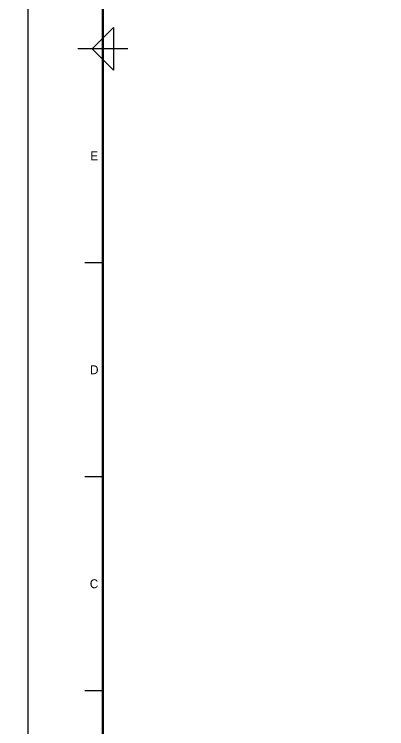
# Model space of a CAD drawing. Header units: millimetres. Extents: x -24416 to 92204, y -190080 to 23760.
# Drawn here: x -151 to 4020, y -67026 to -59012 of the extents above; entities that cross this region are included whole.
import ezdxf
from ezdxf.enums import TextEntityAlignment as Align
from ezdxf.xclip import XClip

# ---------------------------------------------------------------- set-up
doc = ezdxf.new("R2010")
doc.units = ezdxf.units.MM
doc.header["$LTSCALE"] = 50
doc.header["$XCLIPFRAME"] = 0
doc.linetypes.add('CEN', pattern=[62, 60, -1, 0, -1])
doc.linetypes.add('HID', pattern=[2.3, 1.5, -0.8])
for name, color, linetype in [('AA-BORD-FORM', 7, 'Continuous'), ('AA-BORD-TEXT', 3, 'Continuous'), ('CEN_CON', 1, 'CEN'), ('CEN_WALL', 12, 'CEN'), ('dan1', 7, 'HID'), ('바닥타일', 8, 'Continuous')]:
    doc.layers.add(name, color=color, linetype=linetype)
doc.layers.add('MC', color=135, linetype='Continuous', plot=False)
doc.styles.add('HAUD01', font='Dotum.ttf')

# ---------------------------------------------------------------- blocks, each defined once
blk = doc.blocks.new('U-84A(기본)', base_point=(206477.1, -21253.3))
at = {"layer": '바닥타일'}
h = blk.add_hatch(dxfattribs=at)
h.set_pattern_fill('_USER', color=256, scale=300, double=1, pattern_type=0)
h.set_pattern_definition([(0, (0, 0), (0, 300), []), (90, (0, 0), (-300, 2e-14), [])])
edge = h.paths.add_edge_path()
edge.add_arc((219197.1, -19803.3), 690, 180, 270)
edge.add_line((219197.1, -20493.3), (219197.1, -21053.3))
edge.add_line((219197.1, -21053.3), (206602.1, -21053.3))
edge.add_line((206602.1, -21053.3), (206602.1, -19948.3))
edge.add_line((206602.1, -19948.3), (217552.1, -19948.3))
edge.add_line((217552.1, -19948.3), (217552.1, -19773.3))
edge.add_line((217552.1, -19773.3), (219192.1, -19773.3))
edge.add_line((219192.1, -19773.3), (219192.1, -19803.3))
edge.add_line((219192.1, -19803.3), (218507.1, -19803.3))
at = {"layer": 'CEN_CON'}
blk.add_line((206477.1, -21253.3), (221712.1, -21253.3), dxfattribs=at)
at = {"layer": 'CEN_WALL'}
blk.add_line((206477.1, -19753.3), (217472.1, -19753.3), dxfattribs=at)
at = {"layer": 'dan1'}
for points in [[(212742.1, -14678.3), (206602.1, -14678.3)], [(206602.1, -19288.3), (212442.1, -19288.3)]]:
    blk.add_lwpolyline(points, dxfattribs=at)
at = {"layer": 'MC'}
for p, q in [((212752.1, -17348.3), (206477.1, -17348.3)), ((206477.1, -19548.3), (217472.1, -19548.3))]:
    blk.add_line(p, q, dxfattribs=at)
blk = doc.blocks.new('XR-FORM 청주월명')
at = {"layer": 'AA-BORD-FORM', "color": 2}
for p, q in [((28, 297), (14, 297)), ((21, 237), (16, 237)), ((21, 177), (16, 177)), ((21, 117), (16, 117))]:
    blk.add_line(p, q, dxfattribs=at)
at = {"layer": 'AA-BORD-FORM', "color": 1}
blk.add_lwpolyline([(0, 0), (841, 0), (841, 594), (0, 594)], close=True, dxfattribs=at)
at = {"layer": 'AA-BORD-FORM', "color": 2, "const_width": 0.682}
blk.add_lwpolyline([(21, 17), (21, 577), (821, 577), (821, 17)], close=True, dxfattribs=at)
at = {"layer": 'AA-BORD-FORM', "color": 2}
blk.add_lwpolyline([(24, 291), (18, 297), (24, 303)], close=True, dxfattribs=at)
at = {"layer": 'AA-BORD-TEXT', "color": 7, "style": 'HAUD01'}
for s, p in [('E', (18.61, 267)), ('D', (18.61, 207)), ('C', (18.54, 147))]:
    blk.add_text(s, height=2.5, dxfattribs=at).set_placement(p, align=Align.MIDDLE_CENTER)

msp = doc.modelspace()

# ---------------------------------------------------------------- block references
at = {"xscale": 40, "yscale": 40, "zscale": 40}
msp.add_blockref('XR-FORM 청주월명', (0, -71280), dxfattribs=at)
ref = msp.add_blockref('U-84A(기본)', (8278.2, -66069), dxfattribs=dict(xscale=-1))
XClip(ref).set_block_clipping_path([(190977.1148644797, -21553.2908892445), (207625.679779337, -8053.4973983663)])

doc.saveas('drawing.dxf')
